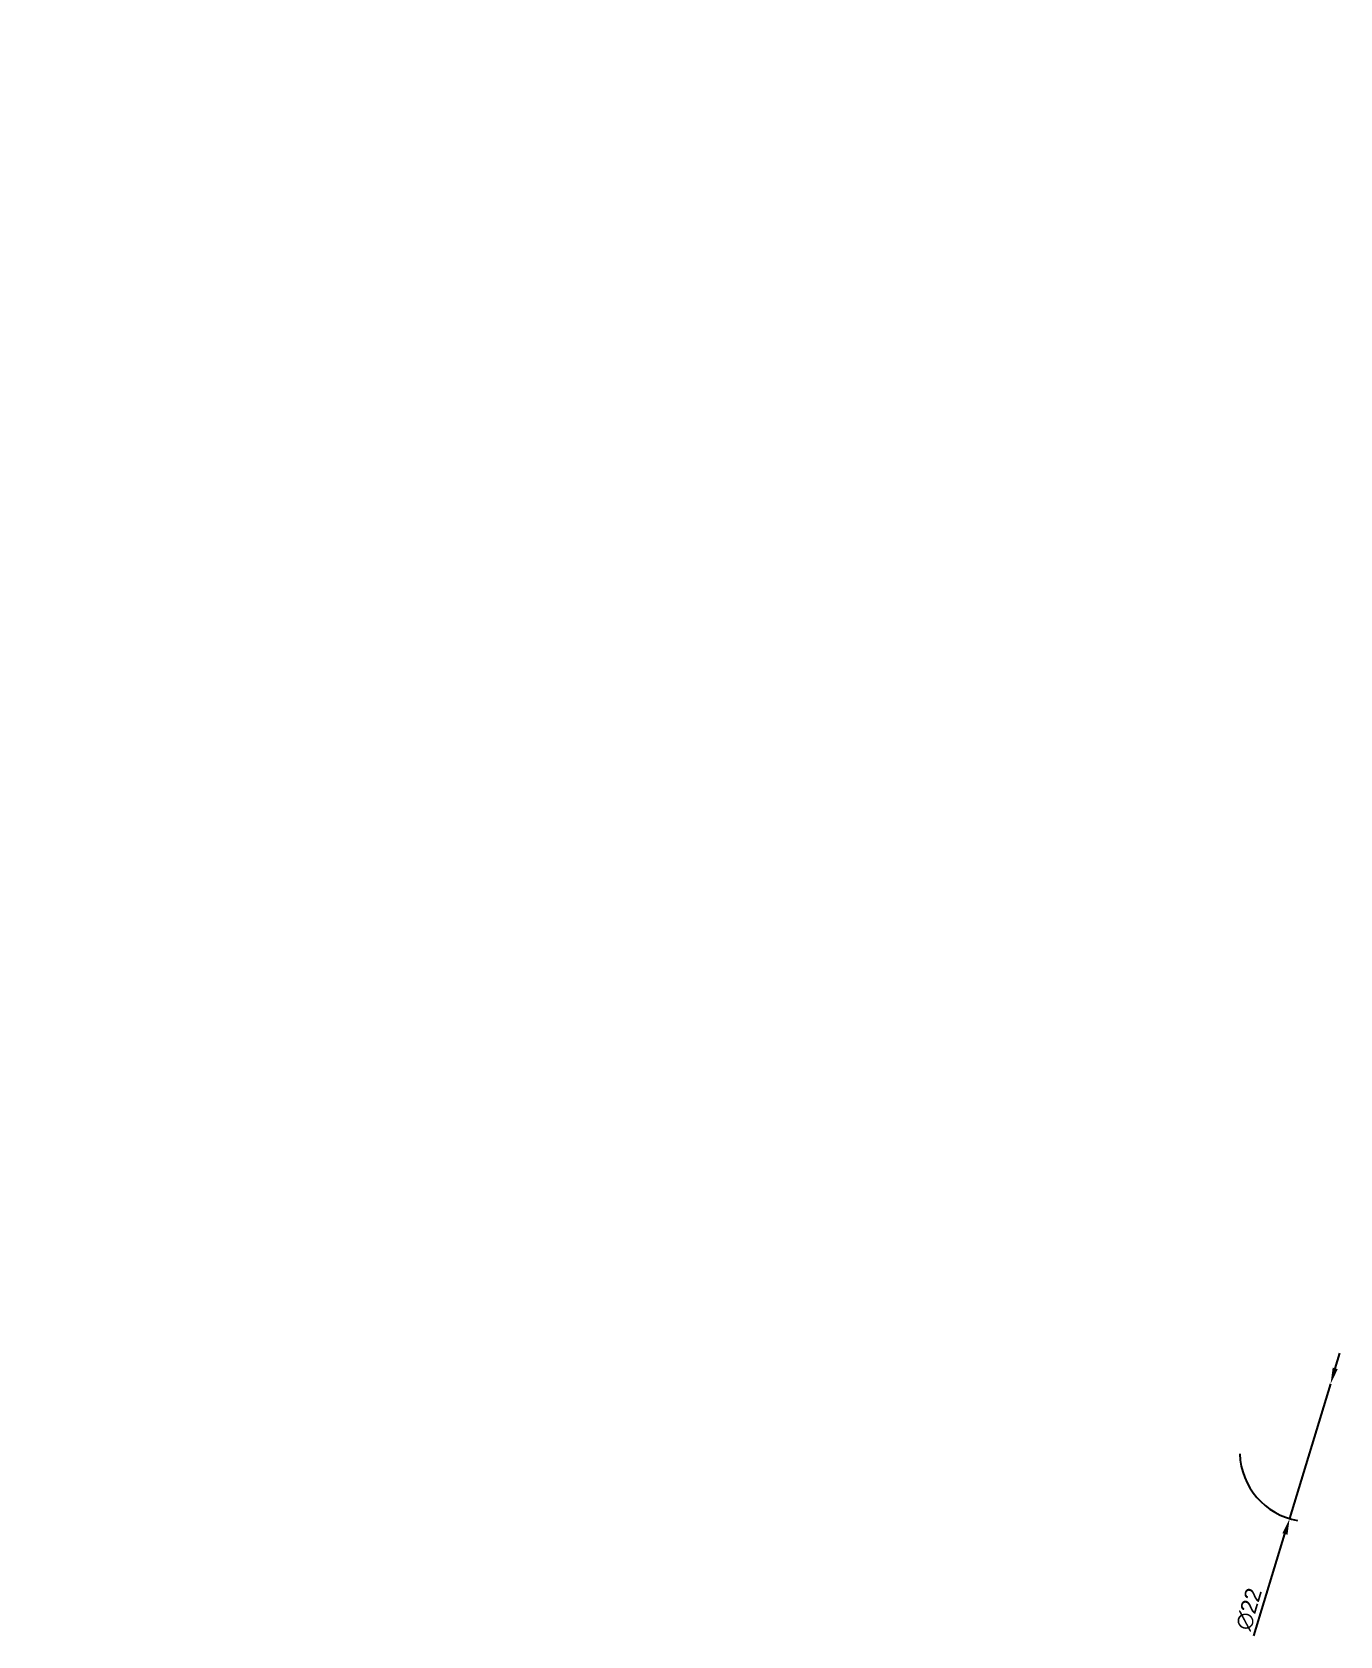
# Model space of a CAD drawing. Header units: millimetres. Extents: x 11 to 215, y 43 to 293.
import ezdxf

# ---------------------------------------------------------------- set-up
doc = ezdxf.new("R2010")
doc.units = ezdxf.units.MM
doc.styles.get("Standard").update_dxf_attribs({"font": 'arial.ttf'})
doc.dimstyles.new('ISO-25', dxfattribs={"dimtxt": 2.5, "dimasz": 2.5, "dimexe": 1.25, "dimexo": 0.625, "dimtad": 1, "dimtxsty": 'Standard', "dimcen": 2.5, "dimadec": 0, "dimazin": 0, "dimtfac": 1, "dimtmove": 0, "dimatfit": 3, "dimfxl": 1, "dimarcsym": 0})

# ---------------------------------------------------------------- blocks, each defined once
blk = doc.blocks.new('*D3')
at = {"color": 0, "lineweight": -2, "transparency": 16777216}
for p, q in [((214.74, 84.76), (215.47, 87.15)), ((214.01, 82.37), (207.62, 61.32)), ((202.05, 43.01), (206.89, 58.92))]:
    blk.add_line(p, q, dxfattribs=at)
blk.add_arc((210.82, 71.84), 11, 182.2459, 259.607, dxfattribs=at)
at = {"color": 0, "transparency": 16777216}
for points in [[(214.34, 84.88), (215.14, 84.64), (214.01, 82.37)], [(206.49, 59.05), (207.29, 58.8), (207.62, 61.32)]]:
    blk.add_solid(points, dxfattribs=at)
at = {"layer": 'Defpoints', "color": 0, "transparency": 16777216}
for p in [(214.01, 82.37, -6.3), (207.62, 61.32, -6.3)]:
    blk.add_point(p, dxfattribs=at)
at = {"color": 0, "transparency": 16777216, "insert": (201.26, 47.19), "char_height": 2.5, "attachment_point": 5, "rotation": 73.0971}
blk.add_mtext('∅22', dxfattribs=at)

msp = doc.modelspace()

# ---------------------------------------------------------------- texts
at = {"extrusion": (1, 0, 0)}
msp.add_text('CONNECTOR FITTING', height=5, dxfattribs=at).set_placement((219.725, -82.905, 11.411))

# ---------------------------------------------------------------- dimensions: what is measured, and where the dimension line sits
dim = msp.add_diameter_dim_2p(p1=(214.014, 82.37, 67.27), p2=(207.617, 61.317, 67.27), dimstyle='ISO-25')
dim.commit()
dim.dimension.update_dxf_attribs({"geometry": '*D3', "text_midpoint": (203.149, 46.614, 73.57), "dimtype": 163})

doc.saveas('drawing.dxf')
